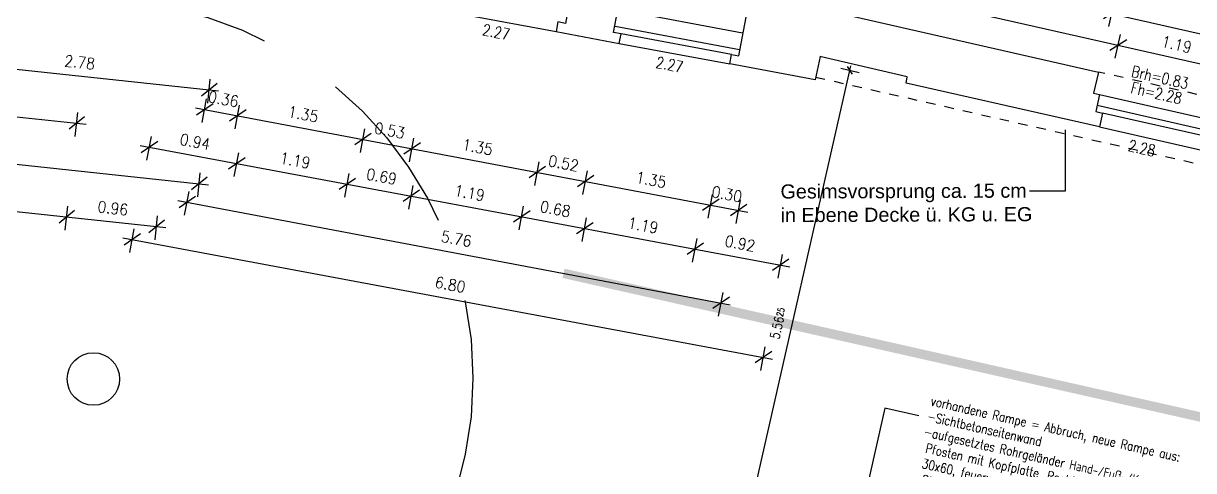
# Model space of a CAD drawing. Header units: metres. Extents: x -7 to 99688, y -10762 to -90.
# Drawn here: x 64.84 to 77.23, y -125.36 to -120.63 of the extents above; entities that cross this region are included whole.
import ezdxf
from ezdxf.enums import TextEntityAlignment as Align

# ---------------------------------------------------------------- set-up
doc = ezdxf.new("R2010")
doc.units = ezdxf.units.M
doc.header["$LTSCALE"] = 0.03
for name, pattern in [('DOT', [0]), ('GESTRICHELT', [9, 6, -3]), ('GESTRICHELT2', [4.5, 3, -1.5])]:
    doc.linetypes.add(name, pattern=pattern)
doc.layers.get('0').update_dxf_attribs({"linetype": 'CONTINUOUS'})
doc.layers.get('Defpoints').update_dxf_attribs({"linetype": 'CONTINUOUS'})
for name, color, linetype in [('A_ansicht', 9, 'CONTINUOUS'), ('A_bemaßung', 2, 'CONTINUOUS'), ('A_fenster', 7, 'CONTINUOUS'), ('A_Gitterrost', 3, 'CONTINUOUS'), ('A_Höhen', 3, 'CONTINUOUS'), ('A_räume', 5, 'CONTINUOUS'), ('A_text', 5, 'CONTINUOUS'), ('A_verdeckt', 8, 'GESTRICHELT2'), ('A_wände', 6, 'CONTINUOUS'), ('CKMA0002', 2, 'CONTINUOUS')]:
    doc.layers.add(name, color=color, linetype=linetype)
doc.styles.add('BOLDSIMP_FNT', font='TXT.shx', dxfattribs={"width": 0.9, "height": 0.12})
doc.styles.add('SIMPLEX', font='simplex.shx', dxfattribs={"width": 0.8, "height": 0.1})
doc.styles.get("Standard").update_dxf_attribs({"font": 'txt', "height": 1})
doc.dimstyles.get("Standard").update_dxf_attribs({"dimtxt": 0.1, "dimasz": 0.05, "dimexe": 0.1, "dimexo": 0, "dimgap": 0.1, "dimtad": 1, "dimdec": 4, "dimrnd": 0.0025, "dimzin": 0, "dimdsep": 46, "dimtxsty": 'SIMPLEX', "dimblk": 'DIMCROSS', "dimblk1": 'DIMCROSS', "dimblk2": 'DIMCROSS', "dimsah": 1, "dimcen": 2.5, "dimdle": 0.025, "dimclrd": 1, "dimclre": 1, "dimclrt": 6, "dimadec": 0, "dimazin": 0, "dimtfac": 1, "dimtdec": 4, "dimtix": 1, "dimtmove": 2, "dimatfit": 3, "dimfxl": 1, "dimtvp": 1, "dimtolj": 1, "dimtzin": 0, "dimarcsym": 0})

# ---------------------------------------------------------------- blocks, each defined once
blk = doc.blocks.new('SLASH1')
at = {"layer": 'A_bemaßung', "color": 2, "linetype": 'Continuous'}
for p, q in [((0.07663, 0.07663), (-0.07319, -0.07319)), ((0, -0.14068), (0, 0.11466))]:
    blk.add_line(p, q, dxfattribs=at)
blk = doc.blocks.new('DIMCROSS')
at = {"color": 0, "linetype": 'ByBlock'}
blk.add_line((-1, 0), (1, 0), dxfattribs=at)
at = {"linetype": 'ByBlock'}
blk.add_line((-0.707107, -0.707107), (0.707107, 0.707107), dxfattribs=at)
blk = doc.blocks.new('*D59')
at = {"layer": 'CKMA0002', "color": 1, "lineweight": -2}
for p, q in [((73.495, -121.101), (73.69, -121.145)), ((72.373, -126.499), (73.582, -121.172))]:
    blk.add_line(p, q, dxfattribs=at)
at = {"layer": 'Defpoints', "color": 0}
for p in [(72.988, -120.986), (73.593, -121.123), (71.758, -126.41)]:
    blk.add_point(p, dxfattribs=at)
at = {"layer": 'CKMA0002', "color": 1, "lineweight": -2, "xscale": 0.05, "yscale": 0.05, "zscale": 0.05}
for p, rotation in [((73.593, -121.123), 77.21986307808814), ((72.362, -126.547), 257.2198630780882)]:
    blk.add_blockref('DIMCROSS', p, dxfattribs=dict(at, rotation=rotation))
at = {"layer": 'CKMA0002', "color": 6, "insert": (72.831, -123.802), "char_height": 0.1, "attachment_point": 5, "rotation": 77.2199, "style": 'SIMPLEX'}
blk.add_mtext('\\A1;5.56{\\A1\\H0.7x\\S25;}', dxfattribs=at)

msp = doc.modelspace()

# ---------------------------------------------------------------- linework, layer by layer
at = {"layer": 'A_ansicht', "color": 9, "linetype": 'Continuous'}
for p, q in [((72.45632, -120.72838), (71.13938, -120.48121)), ((69.31045, -120.4958), (70.48036, -120.71304)), ((71.1489, -120.83717), (72.31884, -121.05441)), ((76.23767, -121.37958), (77.54439, -121.67597)), ((76.23667, -121.72286), (77.39712, -121.98606))]:
    msp.add_line(p, q, dxfattribs=at)
at = {"layer": 'A_bemaßung', "linetype": 'Continuous'}
for p, q in [((18.662, -116.1852), (66.90429, -121.34081)), ((18.92994, -116.71667), (65.5012, -121.69371)), ((18.55576, -117.17954), (66.79802, -122.33515)), ((17.86864, -117.60895), (66.34665, -122.78975)), ((73.24422, -119.81382), (85.22497, -122.53138)), ((74.28608, -120.36886), (85.27251, -122.86091)), ((66.6587, -121.51998), (72.51113, -122.62478)), ((66.07317, -121.91943), (72.95551, -123.20391)), ((66.47317, -122.50254), (72.32562, -123.60733)), ((65.89057, -122.89765), (72.77292, -124.18214))]:
    msp.add_line(p, q, dxfattribs=at)
at = {"layer": 'A_fenster', "linetype": 'Continuous'}
for p, q in [((72.42314, -120.90529), (71.1062, -120.6581)), ((72.33742, -120.95533), (71.16791, -120.73581)), ((77.51783, -121.79301), (76.2111, -121.49662)), ((77.43031, -121.83982), (76.26987, -121.57659))]:
    msp.add_line(p, q, dxfattribs=at)
at = {"layer": 'A_Gitterrost', "color": 9}
msp.add_circle((65.57858, -124.39346), 0.27797, dxfattribs=at)
at = {"layer": 'A_räume', "linetype": 'Continuous'}
for p, q in [((75.87641, -122.40003), (75.87641, -121.75409)), ((75.49621, -122.40003), (75.87641, -122.40003))]:
    msp.add_line(p, q, dxfattribs=at)
at = {"layer": 'A_räume', "linetype": 'GESTRICHELT', "ltscale": 5, "const_width": 0.1}
msp.add_lwpolyline([(104.8449, -127.62167), (85.06791, -123.13505), (84.35798, -126.38768), (70.55892, -123.27383)], dxfattribs=at)
at = {"layer": 'A_räume', "color": 9, "linetype": 'GESTRICHELT', "ltscale": 10}
msp.add_circle((65.59981, -124.38369), 4, dxfattribs=at)
at = {"layer": 'A_text'}
for p, q in [((73.96392, -124.70309), (73.42095, -127.09711)), ((74.32301, -124.78453), (73.96392, -124.70309))]:
    msp.add_line(p, q, dxfattribs=at)
at = {"layer": 'A_verdeckt'}
for p, q in [((73.22969, -121.19455), (84.94512, -123.85202)), ((77.65861, -121.46605), (76.22513, -121.14093))]:
    msp.add_line(p, q, dxfattribs=at)
at = {"layer": 'A_wände', "linetype": 'Continuous'}
for p, q in [((73.20129, -120.45502), (76.22513, -121.14093)), ((72.41603, -120.97008), (72.50362, -120.50347)), ((72.31884, -121.05441), (72.33742, -120.95533)), ((72.33742, -120.95533), (72.41603, -120.97008)), ((73.2763, -120.97803), (73.22368, -121.22242)), ((74.19844, -121.19299), (73.27342, -120.97598)), ((73.27342, -120.97598), (73.2763, -120.97803)), ((73.22368, -121.22242), (72.31884, -121.05441)), ((74.18693, -121.25789), (74.19844, -121.19299)), ((76.22513, -121.14093), (76.17426, -121.36521)), ((76.23666, -121.72284), (74.18693, -121.25789)), ((76.17426, -121.36521), (76.23767, -121.37958)), ((76.23767, -121.37958), (76.19673, -121.55999)), ((76.19673, -121.55999), (76.26987, -121.57659)), ((76.26987, -121.57659), (76.23666, -121.72284))]:
    msp.add_line(p, q, dxfattribs=at)
msp.add_lwpolyline([(71.0893, -120.72106), (71.1769, -120.25423), (70.66586, -120.15833), (70.57827, -120.62515), (70.49961, -120.61037), (70.48036, -120.71304), (71.1489, -120.83717), (71.16791, -120.73581), (71.0893, -120.72106)], dxfattribs=at)

# ---------------------------------------------------------------- block references
at = {"layer": 'A_bemaßung', "color": 7}
for p, rotation in [((76.36558, -120.52183), 347.2200000000001), ((76.43335, -120.85593), 347.2200000000001), ((66.80485, -121.33018), 353.8999999999999), ((66.75697, -121.53842), 349.365571), ((67.10599, -121.60432), 349.365571), ((65.40177, -121.68307), 353.8999999999999), ((68.43245, -121.85479), 349.365571), ((66.17149, -121.93767), 349.480797), ((68.95322, -121.95309), 349.365571), ((67.09668, -122.11038), 349.480797), ((70.27971, -122.20357), 349.365571), ((66.69859, -122.32452), 353.8999999999999), ((68.2664, -122.32873), 349.480797), ((70.79063, -122.30004), 349.365571), ((68.94466, -122.45533), 349.480797), ((66.57145, -122.52098), 349.36752), ((72.11714, -122.55048), 349.365571), ((65.29551, -122.67742), 353.8999999999999), ((70.11438, -122.67367), 349.480797), ((72.41288, -122.60634), 349.365571), ((66.24723, -122.77914), 353.8999999999999), ((70.7828, -122.79844), 349.480797), ((65.9889, -122.91589), 349.4809099999998), ((71.95253, -123.01678), 349.480797), ((72.8572, -123.18565), 349.480797), ((72.22735, -123.58888), 349.36752), ((72.67461, -124.16388), 349.4809099999998)]:
    msp.add_blockref('SLASH1', p, dxfattribs=dict(at, rotation=rotation))

# ---------------------------------------------------------------- texts
at = {"layer": 'A_bemaßung', "color": 7, "linetype": 'Continuous', "style": 'BOLDSIMP_FNT', "width": 0.9}
msp.add_text('1.19', height=0.12, rotation=346.9, dxfattribs=at).set_placement((76.87415, -120.90465), align=Align.BOTTOM_LEFT)
at = {"layer": 'A_bemaßung', "color": 7, "linetype": 'DOT', "style": 'BOLDSIMP_FNT', "width": 0.9}
for s, rotation, p in [('2.78', 353.4, (65.26226, -121.11504)), ('0.36', 349.4, (66.77899, -121.49181)), ('1.35', 349.4, (67.62441, -121.65091)), ('0.53', 349.4, (68.54039, -121.82429)), ('0.94', 349.4, (66.47897, -121.94397)), ('1.35', 349.4, (69.47167, -121.99969)), ('1.19', 349.4, (67.53908, -122.14174)), ('0.52', 349.4, (70.38271, -122.17215)), ('0.69', 349.4, (68.45544, -122.31304)), ('1.35', 349.4, (71.30908, -122.34662)), ('1.19', 349.4, (69.38706, -122.48669)), ('0.30', 349.4, (72.11252, -122.49886)), ('0.96', 353.4, (65.61303, -122.66107)), ('0.68', 349.4, (70.29595, -122.6566)), ('1.19', 349.4, (71.2252, -122.8298)), ('5.76', 349.4, (69.24745, -122.97258)), ('0.92', 349.4, (72.25227, -123.02165)), ('6.80', 349.4, (69.1822, -123.45805))]:
    msp.add_text(s, height=0.12, rotation=rotation, dxfattribs=at).set_placement(p, align=Align.BOTTOM_LEFT)
at = {"layer": 'A_Höhen', "linetype": 'Continuous', "style": 'SIMPLEX', "width": 0.8}
for s, rotation, p in [('2.27', 349, (69.84481, -120.71708)), ('2.27', 349, (71.68258, -121.06201)), ('Brh=0.83', 347.2, (76.87757, -121.1974)), ('Fh=2.28', 347.2, (76.83995, -121.36318)), ('2.28', 347.2, (76.68522, -121.94765))]:
    msp.add_text(s, height=0.12, rotation=rotation, dxfattribs=at).set_placement(p, align=Align.MIDDLE_CENTER)
at = {"layer": 'A_räume', "linetype": 'Continuous', "insert": (72.85668, -122.33184), "char_height": 0.15, "width": 6.6459, "attachment_point": 1, "rotation": 0.220082}
msp.add_mtext('{\\fArial|b0|i0|c0|p34;Gesimsvorsprung ca. 15 cm\\Pin Ebene Decke ü. KG u. EG}', dxfattribs=at)
at = {"layer": 'A_text', "linetype": 'Continuous', "insert": (74.46448, -124.57424), "char_height": 0.1, "width": 4.2717, "attachment_point": 1, "rotation": 347.221097, "style": 'SIMPLEX'}
msp.add_mtext('vorhandene Rampe = Abbruch, neue Rampe aus: \\P-Sichtbetonseitenwand\\P-aufgesetztes Rohrgeländer Hand-/Fuß-/Knielauf, \\P Pfosten mit Kopfplatte, Rechteckrohr ca. \\P 30x60, feuerverzinkt\\P-Stahlprofilwechselkonstruktion, (z.B. MSH100/100)\\P Kopfplatte an Seitenwand, Auflagerung an neue\\P Lagerwand \\P-Gitterrostbelag (Preßrost, Tragstabhöhe 40mm, \\P abnehmbar arretiert)\\P-neue Lagerwand, Oberkante mit U-Schale und\\P Betonfüllung, vorhandene Lüftungsöffnungen erhalten', dxfattribs=at)

# ---------------------------------------------------------------- dimensions: what is measured, and where the dimension line sits
at = {"layer": 'CKMA0002', "color": 6}
dim = msp.add_linear_dim(base=(73.59259, -121.12316), p1=(71.75781, -126.41019), p2=(72.98805, -120.98604), angle=77.219863, text='5.56{\\A1\\H0.7x\\S25;}', dimstyle='Standard', override={"dimexo": 0.519895, "dimse1": 1}, dxfattribs=at)
dim.commit()
dim.dimension.update_dxf_attribs({"geometry": '*D59', "text_midpoint": (72.83113, -123.80204)})

doc.saveas('drawing.dxf')
